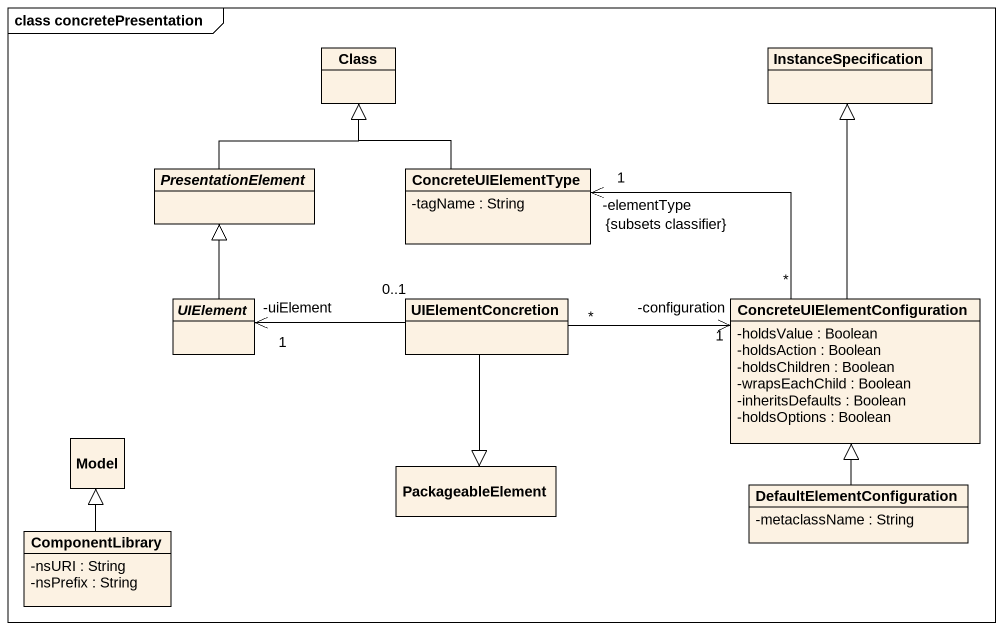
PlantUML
@startuml
mainframe class concretePresentation
hide circle
hide empty members
skinparam classAttributeIconSize 0
class "Class" as Class_
class InstanceSpecification
abstract class PresentationElement
class ConcreteUIElementType {
  -tagName : String
}
abstract class UIElement
class UIElementConcretion
class "ConcreteUIElementConfiguration" as ConcreteUIElementConfigurati {
  -holdsValue : Boolean
  -holdsAction : Boolean
  -holdsChildren : Boolean
  -wrapsEachChild : Boolean
  -inheritsDefaults : Boolean
  -holdsOptions : Boolean
}
class Model
class PackageableElement
class DefaultElementConfiguration {
  -metaclassName : String
}
class ComponentLibrary {
  -nsURI : String
  -nsPrefix : String
}
PresentationElement -up-|> Class_
ConcreteUIElementType -up-|> Class_
UIElement -up-|> PresentationElement
UIElementConcretion "0..1" -left-> "-uiElement\n1" UIElement
UIElementConcretion "*" -right-> "-configuration\n1" ConcreteUIElementConfigurati
UIElementConcretion --|> PackageableElement
ConcreteUIElementConfigurati -up-|> InstanceSpecification
ConcreteUIElementConfigurati "*" -left-> "-elementType\n1\n{subsets classifier}" ConcreteUIElementType
DefaultElementConfiguration -up-|> ConcreteUIElementConfigurati
ComponentLibrary -up-|> Model
@enduml
